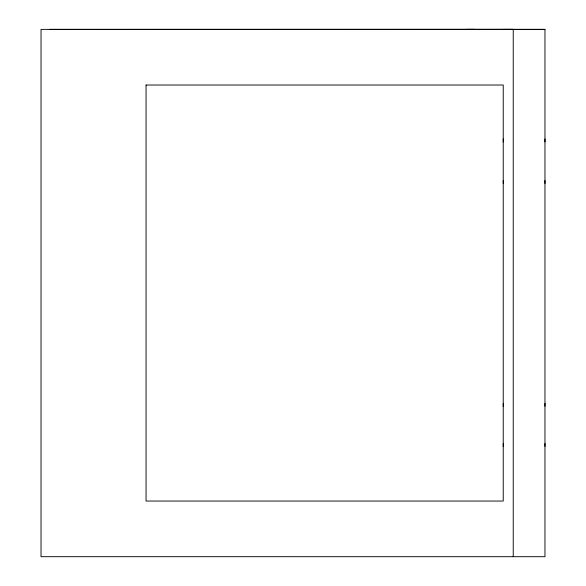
<?xml version="1.0" encoding="UTF-8"?>
<svg xmlns="http://www.w3.org/2000/svg" width="586" height="586" viewBox="0 0 586 586"><rect width="100%" height="100%" fill="white"/><g stroke="black" fill="none" stroke-linecap="round" stroke-linejoin="round"><path stroke-width="0.88" d="M503.235 446.371L503.235 443.492M503.235 406.245L503.235 403.366M503.235 183.462L503.235 180.481M503.235 141.929L503.235 138.948M544.973 446.371L544.973 443.492M544.973 406.245L544.973 403.366M544.973 183.462L544.973 180.481M544.973 141.929L544.973 138.948M466.493 29.366L473.869 29.315M503.228 29.373L544.965 29.373L544.973 556.7L41.027 556.693L41.035 29.373L544.973 29.373M49.546 29.373L513.233 29.3L513.241 556.7M146.053 85.021L146.053 501.045L503.235 501.052L503.228 85.021L146.053 85.021"/></g></svg>
